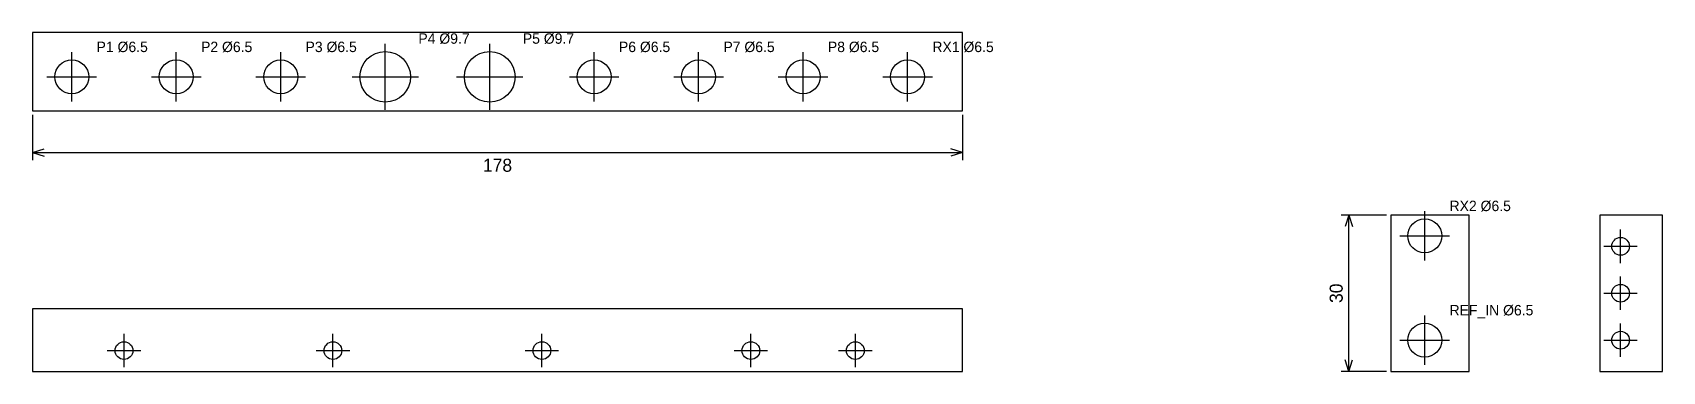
# Model space of a CAD drawing. Extents: x 0 to 312, y 100 to 165.
import ezdxf
from ezdxf.enums import TextEntityAlignment as Align

# ---------------------------------------------------------------- set-up
doc = ezdxf.new("R2010")
doc.units = 0
for name, color, linetype in [('CENTER', 3, 'CONTINUOUS'), ('CUT', 7, 'CONTINUOUS'), ('DIM', 4, 'CONTINUOUS'), ('HOLE', 1, 'CONTINUOUS'), ('TEXT', 7, 'CONTINUOUS')]:
    doc.layers.add(name, color=color, linetype=linetype)

msp = doc.modelspace()

# ---------------------------------------------------------------- linework, layer by layer
at = {"layer": 'CENTER'}
for p, q in [((67.5, 150.15), (67.5, 162.85)), ((87.5, 150.15), (87.5, 162.85)), ((7.5, 151.75), (7.5, 161.25)), ((27.5, 151.75), (27.5, 161.25)), ((47.5, 151.75), (47.5, 161.25)), ((107.5, 151.75), (107.5, 161.25)), ((127.5, 151.75), (127.5, 161.25)), ((147.5, 151.75), (147.5, 161.25)), ((167.5, 151.75), (167.5, 161.25)), ((2.75, 156.5), (12.25, 156.5)), ((22.75, 156.5), (32.25, 156.5)), ((42.75, 156.5), (52.25, 156.5)), ((61.15, 156.5), (73.85, 156.5)), ((81.15, 156.5), (93.85, 156.5)), ((102.75, 156.5), (112.25, 156.5)), ((122.75, 156.5), (132.25, 156.5)), ((142.75, 156.5), (152.25, 156.5)), ((162.75, 156.5), (172.25, 156.5)), ((266.5, 121.25), (266.5, 130.75)), ((261.75, 126), (271.25, 126)), ((304, 120.8), (304, 127.2)), ((300.8, 124), (307.2, 124)), ((304, 111.8), (304, 118.2)), ((300.8, 115), (307.2, 115)), ((266.5, 101.25), (266.5, 110.75)), ((304, 102.8), (304, 109.2)), ((17.5, 100.8), (17.5, 107.2)), ((57.5, 100.8), (57.5, 107.2)), ((97.5, 100.8), (97.5, 107.2)), ((137.5, 100.8), (137.5, 107.2)), ((157.5, 100.8), (157.5, 107.2)), ((14.3, 104), (20.7, 104)), ((54.3, 104), (60.7, 104)), ((94.3, 104), (100.7, 104)), ((134.3, 104), (140.7, 104)), ((154.3, 104), (160.7, 104)), ((261.75, 106), (271.25, 106)), ((300.8, 106), (307.2, 106))]:
    msp.add_line(p, q, dxfattribs=at)
at = {"layer": 'CUT'}
for p, q in [((178, 165), (0, 165)), ((0, 165), (0, 150)), ((178, 150), (178, 165)), ((0, 150), (178, 150)), ((275, 130), (260, 130)), ((260, 130), (260, 100)), ((275, 100), (275, 130)), ((312, 130), (300, 130)), ((300, 130), (300, 100)), ((312, 100), (312, 130)), ((178, 112), (0, 112)), ((0, 112), (0, 100)), ((178, 100), (178, 112)), ((0, 100), (178, 100)), ((260, 100), (275, 100)), ((300, 100), (312, 100))]:
    msp.add_line(p, q, dxfattribs=at)
at = {"layer": 'DIM'}
for p, q in [((0, 149.2), (0, 140.5)), ((178, 149.2), (178, 140.5)), ((0, 142), (2.2, 142.7)), ((0, 142), (178, 142)), ((0, 142), (2.2, 141.3)), ((178, 142), (175.8, 142.7)), ((178, 142), (175.8, 141.3)), ((259.2, 130), (250.5, 130)), ((252, 130), (251.3, 127.8)), ((252, 100), (252, 130)), ((252, 130), (252.7, 127.8)), ((259.2, 100), (250.5, 100)), ((252, 100), (251.3, 102.2)), ((252, 100), (252.7, 102.2))]:
    msp.add_line(p, q, dxfattribs=at)
at = {"layer": 'HOLE'}
for centre, radius in [((7.5, 156.5), 3.25), ((27.5, 156.5), 3.25), ((47.5, 156.5), 3.25), ((67.5, 156.5), 4.85), ((87.5, 156.5), 4.85), ((107.5, 156.5), 3.25), ((127.5, 156.5), 3.25), ((147.5, 156.5), 3.25), ((167.5, 156.5), 3.25), ((266.5, 126), 3.25), ((304, 124), 1.7), ((304, 115), 1.7), ((266.5, 106), 3.25), ((304, 106), 1.7), ((17.5, 104), 1.7), ((57.5, 104), 1.7), ((97.5, 104), 1.7), ((137.5, 104), 1.7), ((157.5, 104), 1.7)]:
    msp.add_circle(centre, radius, dxfattribs=at)

# ---------------------------------------------------------------- texts
at = {"layer": 'DIM'}
msp.add_text('178', height=2.5, dxfattribs=at).set_placement((89, 138.3), align=Align.CENTER)
msp.add_text('30', height=2.5, rotation=90, dxfattribs=at).set_placement((250.8, 115), align=Align.CENTER)
at = {"layer": 'TEXT'}
for s, p in [('P1 %%c6.5', (12.25, 161.25)), ('P2 %%c6.5', (32.25, 161.25)), ('P3 %%c6.5', (52.25, 161.25)), ('P4 %%c9.7', (73.85, 162.85)), ('P5 %%c9.7', (93.85, 162.85)), ('P6 %%c6.5', (112.25, 161.25)), ('P7 %%c6.5', (132.25, 161.25)), ('P8 %%c6.5', (152.25, 161.25)), ('RX1 %%c6.5', (172.25, 161.25)), ('RX2 %%c6.5', (271.25, 130.75)), ('REF_IN %%c6.5', (271.25, 110.75))]:
    msp.add_text(s, height=2, dxfattribs=at).set_placement(p)

doc.saveas('drawing.dxf')
